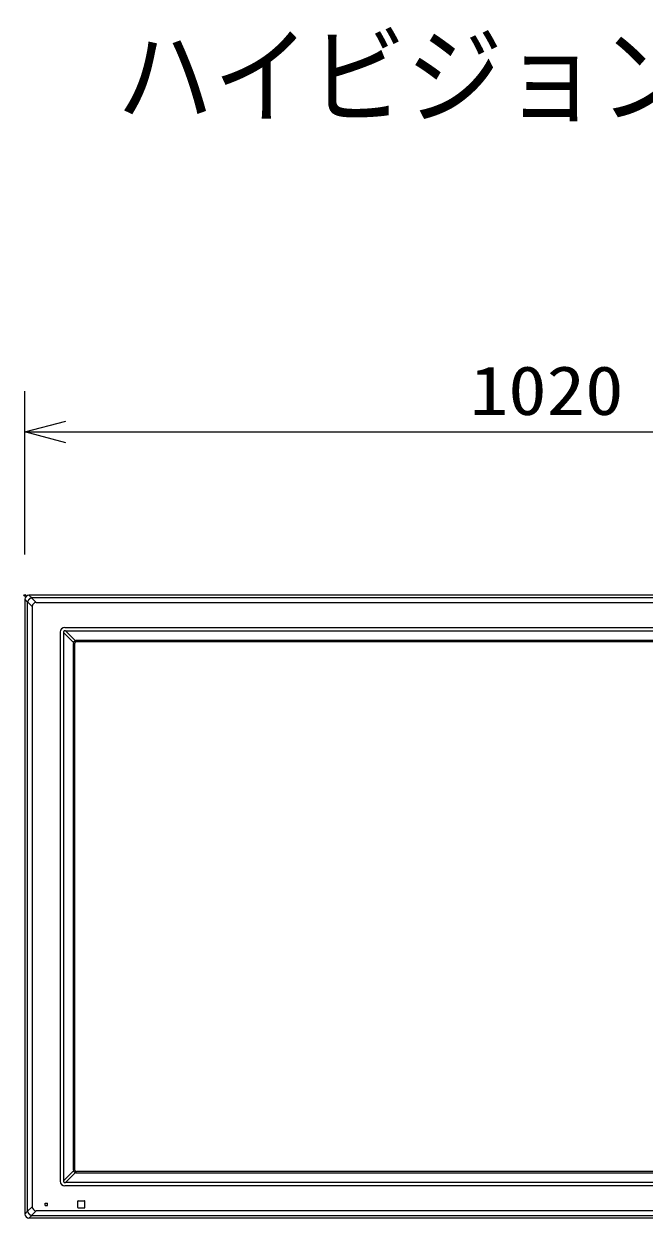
# Model space of a CAD drawing. Units: millimetres, scale not verified. Extents: x -63 to 63, y -57 to 57.
# Drawn here: x -40.1 to -9.7, y -1.1 to 57.4 of the extents above; entities that cross this region are included whole.
import ezdxf
from ezdxf.enums import TextEntityAlignment as Align

# ---------------------------------------------------------------- set-up
doc = ezdxf.new("R2010")
doc.units = ezdxf.units.MM
doc.header["$LTSCALE"] = 0.190236
doc.header["$PDMODE"] = 32
doc.header["$PDSIZE"] = 0.0951
for name, color, linetype in [('0-0_MOJI1', 2, 'Continuous'), ('0-2_GAIKEI', 1, 'Continuous'), ('0-3_WAKU', 3, 'Continuous'), ('0-4_DEFPOINTS', 7, 'Continuous')]:
    doc.layers.add(name, color=color, linetype=linetype)
doc.styles.add('ＭＳ ゴシック', font='')
doc.styles.get('ＭＳ ゴシック').set_extended_font_data('MS Gothic')

# ---------------------------------------------------------------- blocks, each defined once
blk = doc.blocks.new('_OPEN30')
at = {"layer": '0-4_DEFPOINTS'}
blk.add_line((0, 0), (-1, 0), dxfattribs=at)
blk.add_lwpolyline([(-1, 0.26795), (0, 0), (-1, -0.26795)], dxfattribs=at)

msp = doc.modelspace()

# ---------------------------------------------------------------- linework, layer by layer
at = {"layer": '0-2_GAIKEI', "color": 7}
for p, q in [((10.7933, 29.4132), (-39.8073, 29.4132)), ((-40.0071, 29.2135), (-40.0071, -0.8871)), ((10.7933, -1.0868), (-39.8073, -1.0868))]:
    msp.add_line(p, q, dxfattribs=at)
at = {"layer": '0-2_GAIKEI'}
for p, q in [((-39.6719, 29.2778), (-39.8073, 29.4132)), ((10.6599, 29.2778), (-39.6739, 29.2778)), ((-39.4471, 29.051), (-39.6739, 29.2778)), ((-40.0071, 29.2135), (-39.8717, 29.0781)), ((-39.8717, -0.7537), (-39.8717, 29.0801)), ((-39.8717, 29.0801), (-39.6448, 28.8533)), ((-39.6448, 28.8533), (-39.6448, -0.5268)), ((-39.4471, 29.051), (10.4331, 29.051)), ((-38.271, 27.6075), (-38.271, 0.7189)), ((-38.1125, 27.6006), (-38.1122, 27.5822)), ((-38.1122, 27.5822), (-38.1122, 0.7443)), ((-37.6245, 27.0922), (-38.1122, 27.5822)), ((-38.0463, 27.8322), (9.0323, 27.8322)), ((-38.0217, 27.6734), (-38.0394, 27.6736)), ((-38.0217, 27.6734), (9.0076, 27.6734)), ((-38.0217, 27.6734), (-37.5337, 27.1832)), ((-37.6319, 1.2802), (-37.6319, 27.0462)), ((-37.5721, 27.0315), (-37.5721, 1.2949)), ((8.4735, 27.1906), (-37.4875, 27.1906)), ((8.4588, 27.1307), (-37.4728, 27.1307)), ((-38.1122, 0.7443), (-37.6245, 1.2342)), ((8.4588, 1.1957), (-37.4728, 1.1957)), ((-38.1122, 0.7443), (-38.1125, 0.7259)), ((-38.0394, 0.6528), (-38.0217, 0.653)), ((-37.5337, 1.1432), (-38.0217, 0.653)), ((9.0076, 0.653), (-38.0217, 0.653)), ((-37.4875, 1.1359), (8.4735, 1.1359)), ((9.0323, 0.4942), (-38.0463, 0.4942)), ((-39.6448, -0.5268), (-39.8717, -0.7537)), ((-39.0133, -0.4681), (-39.0133, -0.3556)), ((-39.0133, -0.3556), (-38.9008, -0.3556)), ((-39.0133, -0.4681), (-38.9008, -0.4681)), ((-38.9008, -0.4681), (-38.9008, -0.3556)), ((-37.4171, -0.5619), (-37.4171, -0.2617)), ((-37.3922, -0.2368), (-37.092, -0.2368)), ((-37.0671, -0.5619), (-37.0671, -0.2617)), ((-39.8717, -0.7517), (-40.0071, -0.8871)), ((-39.8073, -1.0868), (-39.6719, -0.9514)), ((-39.6739, -0.9514), (-39.4471, -0.7246)), ((-39.6739, -0.9514), (10.6599, -0.9514)), ((10.4331, -0.7246), (-39.4471, -0.7246)), ((-37.3922, -0.5868), (-37.092, -0.5868))]:
    msp.add_line(p, q, dxfattribs=at)
for points in [[(-39.7471, 29.2537), (-39.7488, 29.2527), (-39.7505, 29.2517), (-39.7522, 29.2507), (-39.7539, 29.2496), (-39.7556, 29.2485), (-39.7573, 29.2474), (-39.7589, 29.2463), (-39.7606, 29.2452), (-39.7622, 29.2441), (-39.7639, 29.243), (-39.7655, 29.2418), (-39.7671, 29.2406), (-39.7687, 29.2395), (-39.7703, 29.2383), (-39.7719, 29.2371), (-39.7735, 29.2359), (-39.7751, 29.2346), (-39.7766, 29.2334), (-39.7782, 29.2322), (-39.7797, 29.2309), (-39.7813, 29.2296), (-39.7828, 29.2284), (-39.7843, 29.2271), (-39.7858, 29.2258), (-39.7873, 29.2245), (-39.7888, 29.2232), (-39.7903, 29.2218), (-39.7918, 29.2205), (-39.7933, 29.2192), (-39.7947, 29.2178), (-39.7962, 29.2164), (-39.7976, 29.2151), (-39.7991, 29.2137), (-39.8005, 29.2123), (-39.8019, 29.2109), (-39.8033, 29.2095), (-39.8047, 29.2081), (-39.8061, 29.2067), (-39.8075, 29.2052)], [(-39.6739, 29.2778), (-39.6759, 29.2777), (-39.6779, 29.2775), (-39.6799, 29.2773), (-39.6819, 29.277), (-39.6838, 29.2768), (-39.6858, 29.2765), (-39.6878, 29.2762), (-39.6897, 29.2758), (-39.6917, 29.2755), (-39.6937, 29.2751), (-39.6956, 29.2747), (-39.6976, 29.2742), (-39.6995, 29.2737), (-39.7014, 29.2733), (-39.7034, 29.2727), (-39.7053, 29.2722), (-39.7072, 29.2716), (-39.7091, 29.271), (-39.711, 29.2704), (-39.7129, 29.2698), (-39.7147, 29.2691), (-39.7166, 29.2684), (-39.7185, 29.2677), (-39.7203, 29.267), (-39.7222, 29.2662), (-39.724, 29.2654), (-39.7258, 29.2646), (-39.7277, 29.2638), (-39.7295, 29.263), (-39.7313, 29.2622), (-39.7331, 29.2613), (-39.7349, 29.2604), (-39.7366, 29.2595), (-39.7384, 29.2586), (-39.7402, 29.2577), (-39.7419, 29.2567), (-39.7437, 29.2557), (-39.7454, 29.2547), (-39.7471, 29.2537)], [(-39.8533, 29.1428), (-39.8542, 29.141), (-39.8551, 29.1392), (-39.856, 29.1375), (-39.8568, 29.1356), (-39.8576, 29.1338), (-39.8585, 29.132), (-39.8593, 29.1302), (-39.86, 29.1284), (-39.8608, 29.1265), (-39.8615, 29.1247), (-39.8622, 29.1228), (-39.8629, 29.1209), (-39.8636, 29.119), (-39.8642, 29.1172), (-39.8648, 29.1153), (-39.8654, 29.1134), (-39.866, 29.1115), (-39.8666, 29.1095), (-39.8671, 29.1076), (-39.8676, 29.1057), (-39.868, 29.1037), (-39.8685, 29.1018), (-39.8689, 29.0998), (-39.8693, 29.0979), (-39.8697, 29.0959), (-39.87, 29.094), (-39.8703, 29.092), (-39.8706, 29.09), (-39.8709, 29.088), (-39.8711, 29.0861), (-39.8713, 29.0841), (-39.8715, 29.0821), (-39.8717, 29.0801)], [(-39.8075, 29.2052), (-39.8089, 29.2038), (-39.8103, 29.2024), (-39.8116, 29.2009), (-39.813, 29.1994), (-39.8143, 29.198), (-39.8157, 29.1965), (-39.817, 29.195), (-39.8183, 29.1935), (-39.8196, 29.192), (-39.8209, 29.1905), (-39.8222, 29.189), (-39.8235, 29.1874), (-39.8247, 29.1859), (-39.826, 29.1844), (-39.8272, 29.1828), (-39.8285, 29.1812), (-39.8297, 29.1797), (-39.8309, 29.1781), (-39.8321, 29.1765), (-39.8333, 29.1749), (-39.8345, 29.1733), (-39.8356, 29.1717), (-39.8368, 29.17), (-39.8379, 29.1684), (-39.839, 29.1668), (-39.8402, 29.1651), (-39.8413, 29.1634), (-39.8423, 29.1618), (-39.8434, 29.1601), (-39.8445, 29.1584), (-39.8455, 29.1567), (-39.8466, 29.155), (-39.8476, 29.1533), (-39.8486, 29.1516), (-39.8496, 29.1498), (-39.8505, 29.1481), (-39.8515, 29.1463), (-39.8524, 29.1446), (-39.8533, 29.1428)], [(-38.1053, 27.633), (-38.1058, 27.6321), (-38.1062, 27.6311), (-38.1066, 27.6302), (-38.107, 27.6292), (-38.1074, 27.6282), (-38.1078, 27.6273), (-38.1082, 27.6263), (-38.1085, 27.6253), (-38.1088, 27.6243), (-38.1092, 27.6233), (-38.1095, 27.6223), (-38.1098, 27.6213), (-38.11, 27.6203), (-38.1103, 27.6193), (-38.1105, 27.6182), (-38.1108, 27.6172), (-38.111, 27.6162), (-38.1112, 27.6152), (-38.1114, 27.6141), (-38.1115, 27.6131), (-38.1117, 27.6121), (-38.1118, 27.611), (-38.112, 27.61), (-38.1121, 27.6089), (-38.1122, 27.6079), (-38.1123, 27.6069), (-38.1123, 27.6058), (-38.1124, 27.6048), (-38.1124, 27.6037), (-38.1125, 27.6027), (-38.1125, 27.6016), (-38.1125, 27.6006)], [(-38.0783, 27.663), (-38.0792, 27.6624), (-38.0801, 27.6619), (-38.081, 27.6613), (-38.0818, 27.6607), (-38.0827, 27.6601), (-38.0835, 27.6595), (-38.0844, 27.6588), (-38.0852, 27.6582), (-38.086, 27.6575), (-38.0868, 27.6569), (-38.0876, 27.6562), (-38.0884, 27.6555), (-38.0892, 27.6548), (-38.09, 27.6541), (-38.0907, 27.6534), (-38.0915, 27.6526), (-38.0922, 27.6519), (-38.0929, 27.6511), (-38.0936, 27.6504), (-38.0943, 27.6496), (-38.095, 27.6488), (-38.0957, 27.648), (-38.0964, 27.6472), (-38.097, 27.6464), (-38.0977, 27.6455), (-38.0983, 27.6447), (-38.0989, 27.6439), (-38.0995, 27.643), (-38.1001, 27.6421), (-38.1007, 27.6413), (-38.1013, 27.6404), (-38.1018, 27.6395), (-38.1024, 27.6386), (-38.1029, 27.6377), (-38.1034, 27.6368), (-38.1039, 27.6359), (-38.1044, 27.6349), (-38.1049, 27.634), (-38.1053, 27.633)], [(-38.0394, 27.6736), (-38.0404, 27.6737), (-38.0415, 27.6736), (-38.0425, 27.6736), (-38.0436, 27.6736), (-38.0446, 27.6735), (-38.0457, 27.6735), (-38.0467, 27.6734), (-38.0478, 27.6733), (-38.0488, 27.6732), (-38.0499, 27.673), (-38.0509, 27.6729), (-38.0519, 27.6727), (-38.053, 27.6726), (-38.054, 27.6724), (-38.055, 27.6722), (-38.0561, 27.6719), (-38.0571, 27.6717), (-38.0581, 27.6715), (-38.0591, 27.6712), (-38.0601, 27.6709), (-38.0611, 27.6706), (-38.0621, 27.6703), (-38.0631, 27.67), (-38.0641, 27.6697), (-38.0651, 27.6693), (-38.0661, 27.669), (-38.0671, 27.6686), (-38.068, 27.6682), (-38.069, 27.6678), (-38.07, 27.6674), (-38.0709, 27.6669), (-38.0719, 27.6665), (-38.0728, 27.666), (-38.0738, 27.6656), (-38.0747, 27.6651), (-38.0756, 27.6646), (-38.0765, 27.6641), (-38.0774, 27.6635), (-38.0783, 27.663)], [(-37.6245, 27.0922), (-37.6242, 27.0934), (-37.6238, 27.0946), (-37.6234, 27.0957), (-37.623, 27.0969), (-37.6226, 27.098), (-37.6222, 27.0992), (-37.6218, 27.1003), (-37.6214, 27.1014), (-37.6209, 27.1026), (-37.6205, 27.1037), (-37.62, 27.1048), (-37.6195, 27.106), (-37.6191, 27.1071), (-37.6186, 27.1082), (-37.6181, 27.1093), (-37.6176, 27.1104), (-37.617, 27.1115), (-37.6165, 27.1126), (-37.616, 27.1137), (-37.6154, 27.1148), (-37.6149, 27.1159), (-37.6143, 27.1169), (-37.6137, 27.118), (-37.6131, 27.1191), (-37.6125, 27.1201), (-37.6119, 27.1212), (-37.6113, 27.1222), (-37.6107, 27.1233), (-37.61, 27.1243), (-37.6094, 27.1253), (-37.6088, 27.1264), (-37.6081, 27.1274), (-37.6074, 27.1284), (-37.6067, 27.1294), (-37.6061, 27.1304), (-37.6054, 27.1314), (-37.6046, 27.1324), (-37.6039, 27.1334), (-37.6032, 27.1344)], [(-37.6032, 27.1344), (-37.6025, 27.1353), (-37.6017, 27.1363), (-37.601, 27.1373), (-37.6002, 27.1382), (-37.5995, 27.1392), (-37.5987, 27.1401), (-37.5979, 27.141), (-37.5971, 27.142), (-37.5963, 27.1429), (-37.5955, 27.1438), (-37.5947, 27.1447), (-37.5939, 27.1456), (-37.593, 27.1465), (-37.5922, 27.1474), (-37.5913, 27.1482), (-37.5905, 27.1491), (-37.5896, 27.1499), (-37.5887, 27.1508), (-37.5879, 27.1516), (-37.587, 27.1525), (-37.5861, 27.1533), (-37.5852, 27.1541), (-37.5843, 27.1549), (-37.5834, 27.1557), (-37.5824, 27.1565), (-37.5815, 27.1573), (-37.5806, 27.1581), (-37.5796, 27.1588), (-37.5787, 27.1596), (-37.5777, 27.1604), (-37.5767, 27.1611), (-37.5758, 27.1618), (-37.5748, 27.1626), (-37.5738, 27.1633), (-37.5728, 27.164), (-37.5718, 27.1647), (-37.5708, 27.1654), (-37.5698, 27.1661), (-37.5688, 27.1667)], [(-37.5688, 27.1667), (-37.5678, 27.1674), (-37.5668, 27.168), (-37.5657, 27.1687), (-37.5647, 27.1693), (-37.5636, 27.1699), (-37.5626, 27.1706), (-37.5615, 27.1712), (-37.5605, 27.1718), (-37.5594, 27.1724), (-37.5583, 27.1729), (-37.5573, 27.1735), (-37.5562, 27.1741), (-37.5551, 27.1746), (-37.554, 27.1752), (-37.5529, 27.1757), (-37.5518, 27.1762), (-37.5507, 27.1767), (-37.5496, 27.1772), (-37.5485, 27.1777), (-37.5474, 27.1782), (-37.5463, 27.1787), (-37.5451, 27.1791), (-37.544, 27.1796), (-37.5429, 27.18), (-37.5417, 27.1805), (-37.5406, 27.1809), (-37.5394, 27.1813), (-37.5383, 27.1817), (-37.5371, 27.1821), (-37.536, 27.1825), (-37.5348, 27.1828), (-37.5337, 27.1832)], [(-37.6081, 1.199), (-37.6088, 1.2001), (-37.6094, 1.2011), (-37.61, 1.2021), (-37.6107, 1.2032), (-37.6113, 1.2042), (-37.6119, 1.2052), (-37.6125, 1.2063), (-37.6131, 1.2074), (-37.6137, 1.2084), (-37.6143, 1.2095), (-37.6149, 1.2106), (-37.6154, 1.2117), (-37.616, 1.2127), (-37.6165, 1.2138), (-37.617, 1.2149), (-37.6176, 1.216), (-37.6181, 1.2171), (-37.6186, 1.2182), (-37.6191, 1.2194), (-37.6195, 1.2205), (-37.62, 1.2216), (-37.6205, 1.2227), (-37.6209, 1.2239), (-37.6214, 1.225), (-37.6218, 1.2261), (-37.6222, 1.2273), (-37.6226, 1.2284), (-37.623, 1.2296), (-37.6234, 1.2307), (-37.6238, 1.2319), (-37.6242, 1.233), (-37.6245, 1.2342)], [(-37.5758, 1.1646), (-37.5767, 1.1653), (-37.5777, 1.1661), (-37.5787, 1.1668), (-37.5796, 1.1676), (-37.5806, 1.1684), (-37.5815, 1.1691), (-37.5824, 1.1699), (-37.5834, 1.1707), (-37.5843, 1.1715), (-37.5852, 1.1723), (-37.5861, 1.1731), (-37.587, 1.174), (-37.5879, 1.1748), (-37.5887, 1.1756), (-37.5896, 1.1765), (-37.5905, 1.1773), (-37.5913, 1.1782), (-37.5922, 1.1791), (-37.593, 1.18), (-37.5939, 1.1808), (-37.5947, 1.1817), (-37.5955, 1.1826), (-37.5963, 1.1836), (-37.5971, 1.1845), (-37.5979, 1.1854), (-37.5987, 1.1863), (-37.5995, 1.1873), (-37.6002, 1.1882), (-37.601, 1.1892), (-37.6017, 1.1901), (-37.6025, 1.1911), (-37.6032, 1.1921), (-37.6039, 1.193), (-37.6046, 1.194), (-37.6054, 1.195), (-37.6061, 1.196), (-37.6067, 1.197), (-37.6074, 1.198), (-37.6081, 1.199)], [(-38.1125, 0.7259), (-38.1125, 0.7248), (-38.1125, 0.7238), (-38.1124, 0.7227), (-38.1124, 0.7217), (-38.1123, 0.7206), (-38.1123, 0.7196), (-38.1122, 0.7185), (-38.1121, 0.7175), (-38.112, 0.7164), (-38.1118, 0.7154), (-38.1117, 0.7144), (-38.1115, 0.7133), (-38.1114, 0.7123), (-38.1112, 0.7113), (-38.111, 0.7102), (-38.1108, 0.7092), (-38.1105, 0.7082), (-38.1103, 0.7072), (-38.11, 0.7062), (-38.1098, 0.7051), (-38.1095, 0.7041), (-38.1092, 0.7031), (-38.1088, 0.7021), (-38.1085, 0.7011), (-38.1082, 0.7002), (-38.1078, 0.6992), (-38.1074, 0.6982), (-38.107, 0.6972), (-38.1066, 0.6962), (-38.1062, 0.6953), (-38.1058, 0.6943), (-38.1053, 0.6934), (-38.1049, 0.6924), (-38.1044, 0.6915), (-38.1039, 0.6906), (-38.1034, 0.6897), (-38.1029, 0.6887), (-38.1024, 0.6878), (-38.1018, 0.6869)], [(-38.1018, 0.6869), (-38.1013, 0.6861), (-38.1007, 0.6852), (-38.1001, 0.6843), (-38.0995, 0.6834), (-38.0989, 0.6826), (-38.0983, 0.6817), (-38.0977, 0.6809), (-38.097, 0.6801), (-38.0964, 0.6792), (-38.0957, 0.6784), (-38.095, 0.6776), (-38.0943, 0.6769), (-38.0936, 0.6761), (-38.0929, 0.6753), (-38.0922, 0.6745), (-38.0915, 0.6738), (-38.0907, 0.6731), (-38.09, 0.6723), (-38.0892, 0.6716), (-38.0884, 0.6709), (-38.0876, 0.6702), (-38.0868, 0.6696), (-38.086, 0.6689), (-38.0852, 0.6682), (-38.0844, 0.6676), (-38.0835, 0.667), (-38.0827, 0.6663), (-38.0818, 0.6657), (-38.081, 0.6651), (-38.0801, 0.6646), (-38.0792, 0.664), (-38.0783, 0.6634), (-38.0774, 0.6629), (-38.0765, 0.6624), (-38.0756, 0.6619), (-38.0747, 0.6614), (-38.0737, 0.6609), (-38.0728, 0.6604), (-38.0719, 0.6599)], [(-38.0719, 0.6599), (-38.0709, 0.6595), (-38.07, 0.6591), (-38.069, 0.6586), (-38.068, 0.6582), (-38.0671, 0.6578), (-38.0661, 0.6575), (-38.0651, 0.6571), (-38.0641, 0.6567), (-38.0631, 0.6564), (-38.0621, 0.6561), (-38.0611, 0.6558), (-38.0601, 0.6555), (-38.0591, 0.6552), (-38.0581, 0.655), (-38.0571, 0.6547), (-38.0561, 0.6545), (-38.055, 0.6543), (-38.054, 0.6541), (-38.053, 0.6539), (-38.0519, 0.6537), (-38.0509, 0.6535), (-38.0499, 0.6534), (-38.0488, 0.6533), (-38.0478, 0.6532), (-38.0467, 0.6531), (-38.0457, 0.653), (-38.0446, 0.6529), (-38.0436, 0.6529), (-38.0425, 0.6528), (-38.0415, 0.6528), (-38.0404, 0.6528), (-38.0394, 0.6528)], [(-37.5337, 1.1432), (-37.5348, 1.1436), (-37.536, 1.144), (-37.5371, 1.1443), (-37.5383, 1.1447), (-37.5394, 1.1451), (-37.5406, 1.1456), (-37.5417, 1.146), (-37.5429, 1.1464), (-37.544, 1.1469), (-37.5451, 1.1473), (-37.5463, 1.1478), (-37.5474, 1.1482), (-37.5485, 1.1487), (-37.5496, 1.1492), (-37.5507, 1.1497), (-37.5518, 1.1502), (-37.5529, 1.1507), (-37.554, 1.1513), (-37.5551, 1.1518), (-37.5562, 1.1524), (-37.5573, 1.1529), (-37.5583, 1.1535), (-37.5594, 1.1541), (-37.5605, 1.1547), (-37.5615, 1.1553), (-37.5626, 1.1559), (-37.5636, 1.1565), (-37.5647, 1.1571), (-37.5657, 1.1577), (-37.5668, 1.1584), (-37.5678, 1.159), (-37.5688, 1.1597), (-37.5698, 1.1604), (-37.5708, 1.1611), (-37.5718, 1.1618), (-37.5728, 1.1625), (-37.5738, 1.1632), (-37.5748, 1.1639), (-37.5758, 1.1646)], [(-39.8717, -0.7537), (-39.8715, -0.7557), (-39.8713, -0.7576), (-39.8711, -0.7596), (-39.8709, -0.7616), (-39.8706, -0.7636), (-39.8703, -0.7656), (-39.87, -0.7675), (-39.8697, -0.7695), (-39.8693, -0.7715), (-39.8689, -0.7734), (-39.8685, -0.7754), (-39.868, -0.7773), (-39.8676, -0.7792), (-39.8671, -0.7812), (-39.8666, -0.7831), (-39.866, -0.785), (-39.8654, -0.7869), (-39.8648, -0.7888), (-39.8642, -0.7907), (-39.8636, -0.7926), (-39.8629, -0.7945), (-39.8622, -0.7964), (-39.8615, -0.7982), (-39.8608, -0.8001), (-39.86, -0.8019), (-39.8593, -0.8038), (-39.8585, -0.8056), (-39.8577, -0.8074), (-39.8568, -0.8092), (-39.856, -0.811), (-39.8551, -0.8128), (-39.8542, -0.8146), (-39.8533, -0.8164), (-39.8524, -0.8181), (-39.8515, -0.8199), (-39.8505, -0.8217), (-39.8496, -0.8234), (-39.8486, -0.8251), (-39.8476, -0.8269)], [(-39.8476, -0.8269), (-39.8466, -0.8286), (-39.8455, -0.8303), (-39.8445, -0.832), (-39.8434, -0.8337), (-39.8423, -0.8353), (-39.8413, -0.837), (-39.8402, -0.8387), (-39.839, -0.8403), (-39.8379, -0.842), (-39.8368, -0.8436), (-39.8356, -0.8452), (-39.8345, -0.8468), (-39.8333, -0.8485), (-39.8321, -0.8501), (-39.8309, -0.8516), (-39.8297, -0.8532), (-39.8285, -0.8548), (-39.8272, -0.8564), (-39.826, -0.8579), (-39.8247, -0.8595), (-39.8235, -0.861), (-39.8222, -0.8625), (-39.8209, -0.8641), (-39.8196, -0.8656), (-39.8183, -0.8671), (-39.817, -0.8686), (-39.8157, -0.8701), (-39.8143, -0.8715), (-39.813, -0.873), (-39.8116, -0.8745), (-39.8103, -0.8759), (-39.8089, -0.8774), (-39.8075, -0.8788), (-39.8061, -0.8802), (-39.8047, -0.8817), (-39.8033, -0.8831), (-39.8019, -0.8845), (-39.8005, -0.8859), (-39.7991, -0.8873)], [(-39.7991, -0.8873), (-39.7976, -0.8886), (-39.7962, -0.89), (-39.7947, -0.8914), (-39.7933, -0.8927), (-39.7918, -0.8941), (-39.7903, -0.8954), (-39.7888, -0.8967), (-39.7873, -0.898), (-39.7858, -0.8994), (-39.7843, -0.9006), (-39.7828, -0.9019), (-39.7813, -0.9032), (-39.7797, -0.9045), (-39.7782, -0.9057), (-39.7766, -0.907), (-39.7751, -0.9082), (-39.7735, -0.9094), (-39.7719, -0.9106), (-39.7703, -0.9118), (-39.7687, -0.913), (-39.7671, -0.9142), (-39.7655, -0.9154), (-39.7639, -0.9165), (-39.7622, -0.9177), (-39.7606, -0.9188), (-39.7589, -0.9199), (-39.7573, -0.921), (-39.7556, -0.9221), (-39.7539, -0.9232), (-39.7522, -0.9242), (-39.7505, -0.9253), (-39.7488, -0.9263), (-39.7471, -0.9273), (-39.7454, -0.9283), (-39.7437, -0.9293), (-39.7419, -0.9303), (-39.7402, -0.9312), (-39.7384, -0.9322), (-39.7366, -0.9331)], [(-39.7366, -0.9331), (-39.7349, -0.934), (-39.7331, -0.9349), (-39.7313, -0.9357), (-39.7295, -0.9366), (-39.7277, -0.9374), (-39.7258, -0.9382), (-39.724, -0.939), (-39.7222, -0.9398), (-39.7203, -0.9405), (-39.7185, -0.9413), (-39.7166, -0.942), (-39.7147, -0.9427), (-39.7129, -0.9433), (-39.711, -0.944), (-39.7091, -0.9446), (-39.7072, -0.9452), (-39.7053, -0.9458), (-39.7034, -0.9463), (-39.7014, -0.9468), (-39.6995, -0.9473), (-39.6976, -0.9478), (-39.6956, -0.9482), (-39.6937, -0.9486), (-39.6917, -0.949), (-39.6897, -0.9494), (-39.6878, -0.9497), (-39.6858, -0.9501), (-39.6838, -0.9503), (-39.6819, -0.9506), (-39.6799, -0.9508), (-39.6779, -0.9511), (-39.6759, -0.9512), (-39.6739, -0.9514)]]:
    msp.add_lwpolyline(points, dxfattribs=at)
at = {"layer": '0-2_GAIKEI', "color": 7}
for centre, major_axis in [((-39.8068, 29.213), (-0.1418, 0.1418)), ((-39.8068, -0.8865), (-0.1418, -0.1418))]:
    msp.add_ellipse(centre, major_axis=major_axis, ratio=0.997265, start_param=5.4991567, end_param=7.0672139, dxfattribs=at)
at = {"layer": '0-2_GAIKEI'}
for centre, major_axis, ratio, start_param, end_param in [((-39.0856, 28.4918), (-0.5022, 0.5022), 0.49281, 5.8722213, 6.6941493), ((-38.0457, 27.6069), (-0.1595, 0.1595), 0.997265, 5.4991567, 7.0672139), ((-37.479, 27.0423), (-0.1285, 0.0852), 0.971946, 0.2617773, 0.5726098), ((-37.4713, 27.03), (-0.0718, 0.0718), 0.985257, 5.5052135, 7.0611571), ((-37.4836, 27.0377), (-0.0853, 0.1284), 0.972012, 5.7100904, 6.0216223), ((-37.479, 1.2842), (-0.1285, -0.0852), 0.971946, 5.7105755, 6.021408), ((-37.4713, 1.2964), (-0.0718, -0.0718), 0.985257, 5.5052135, 7.0611571), ((-38.0457, 0.7195), (-0.1595, -0.1595), 0.997265, 5.4991567, 7.0672139), ((-37.4836, 1.2887), (-0.0853, -0.1284), 0.972012, 0.261563, 0.5730949), ((-39.0856, -0.1653), (-0.5022, -0.5022), 0.49281, 5.8722213, 6.6941493), ((-37.392, -0.2619), (-0.0178, 0.0178), 0.992433, 5.5015852, 7.0647854), ((-37.392, -0.5617), (-0.0178, -0.0178), 0.992433, 5.5015852, 7.0647854), ((-37.0922, -0.2619), (-0.0178, -0.0178), 0.992433, 2.3599926, 3.9231927), ((-37.0922, -0.5617), (-0.0178, 0.0178), 0.992433, 2.3599926, 3.9231927)]:
    msp.add_ellipse(centre, major_axis=major_axis, ratio=ratio, start_param=start_param, end_param=end_param, dxfattribs=at)
at = {"layer": '0-3_WAKU'}
for p, q in [((-40.0071, 31.4053), (-40.0071, 39.4053)), ((-38.0071, 37.4053), (8.993, 37.4053))]:
    msp.add_line(p, q, dxfattribs=at)
at = {"layer": '0-4_DEFPOINTS'}
msp.add_point((-40.0071, 29.4053), dxfattribs=at)

# ---------------------------------------------------------------- block references
at = {"layer": '0-3_WAKU', "xscale": 2, "yscale": 2, "rotation": 180}
msp.add_blockref('_OPEN30', (-40.0071, 37.4053), dxfattribs=at)

# ---------------------------------------------------------------- texts
at = {"layer": '0-0_MOJI1', "style": 'ＭＳ ゴシック', "width": 0.9}
msp.add_text('ハイビジョンプラズマディスプレイ', height=3.848, dxfattribs=at).set_placement((-35.5001, 51.7599), align=Align.BOTTOM_LEFT)
at = {"layer": '0-3_WAKU', "style": 'ＭＳ ゴシック', "width": 1.15}
msp.add_text('1020', height=2.406, dxfattribs=at).set_placement((-18.2144, 37.5149), align=Align.BOTTOM_LEFT)

doc.saveas('drawing.dxf')
